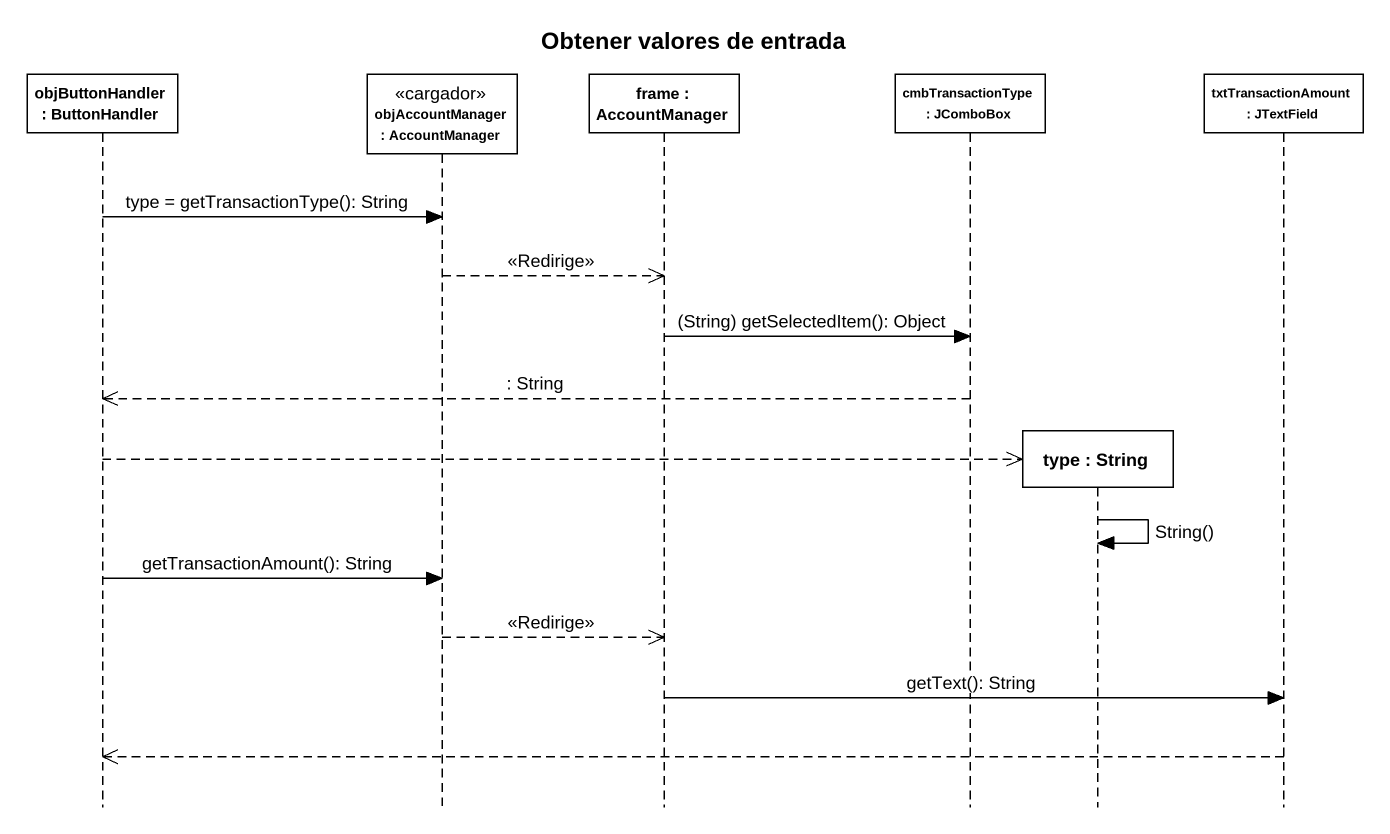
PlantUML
@startuml
title Obtener valores de entrada
hide footbox
participant "objButtonHandler : ButtonHandler" as objButtonHandler
participant "objAccountManager : AccountManager" as objAccountManager <<cargador>>
participant "frame : AccountManager" as frame_
participant "cmbTransactionType : JComboBox" as cmbTransactionType
participant "type : String" as type
participant "txtTransactionAmount : JTextField" as txtTransactionAmount

objButtonHandler -> objAccountManager : type = getTransactionType(): String
objAccountManager -->> frame_ : <<Redirige>>
frame_ -> cmbTransactionType : (String) getSelectedItem(): Object
cmbTransactionType -->> objButtonHandler : : String
objButtonHandler -->> type **
type -> type : String()
objButtonHandler -> objAccountManager : getTransactionAmount(): String
objAccountManager -->> frame_ : <<Redirige>>
frame_ -> txtTransactionAmount : getText(): String
txtTransactionAmount -->> objButtonHandler
@enduml
